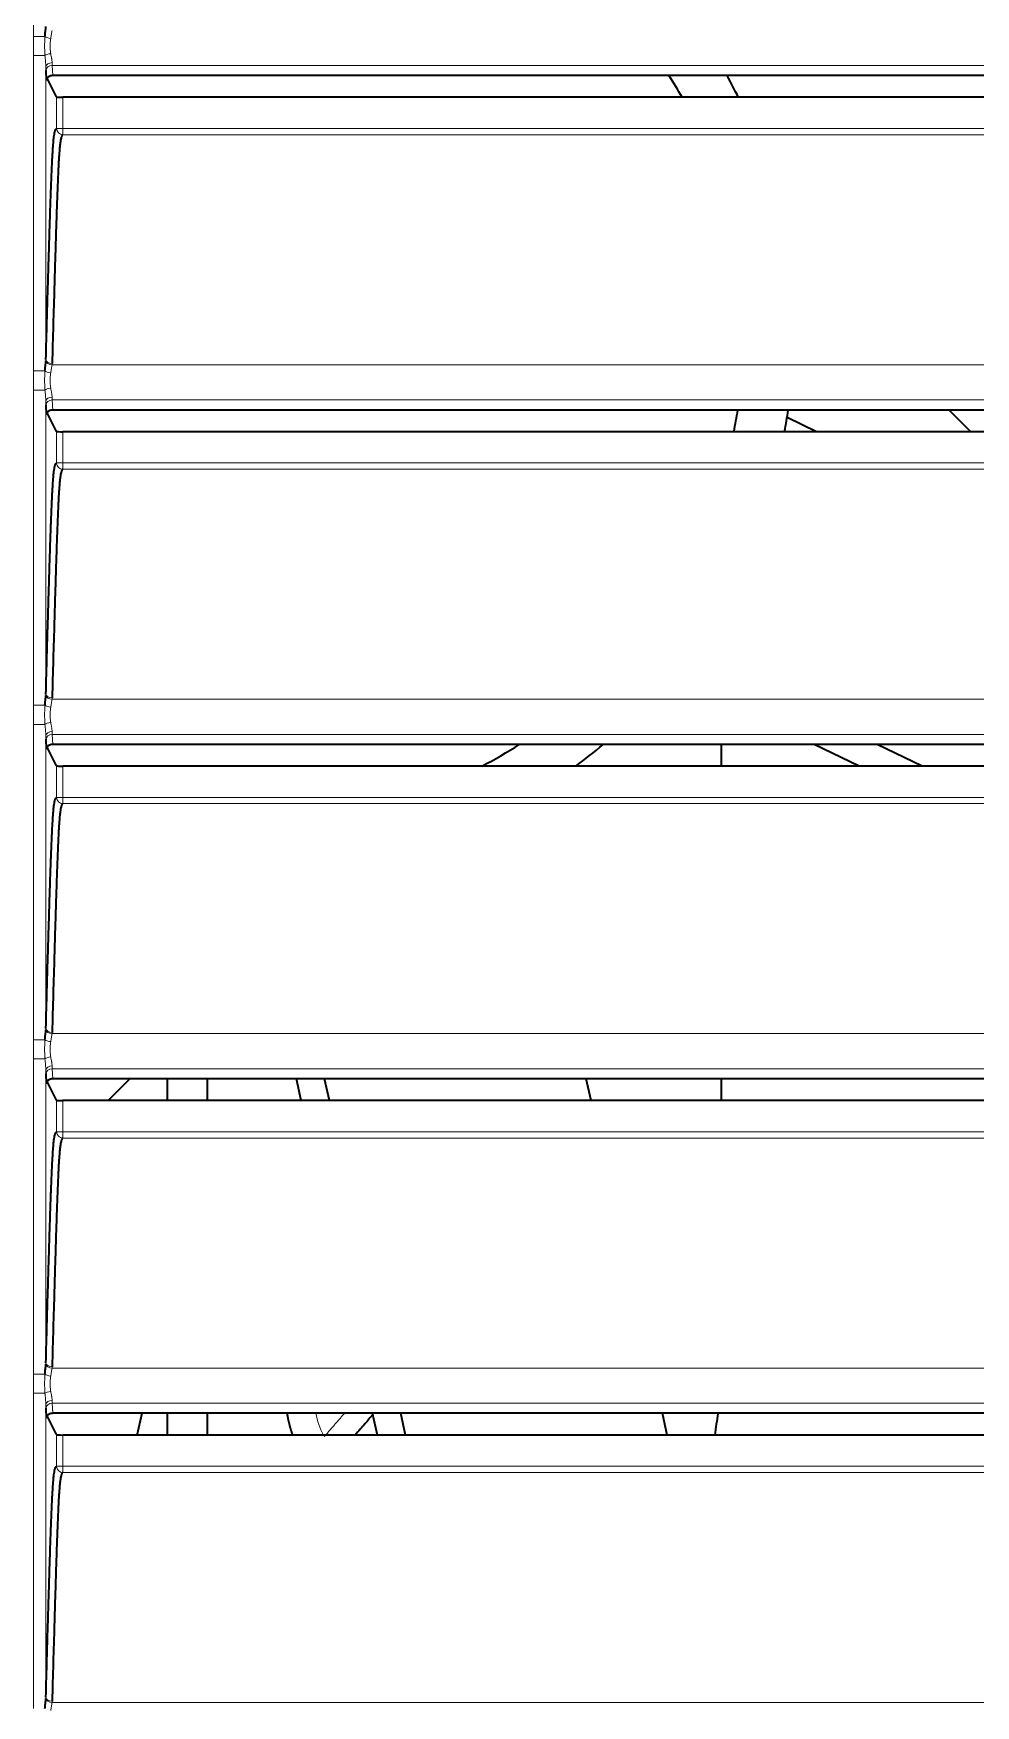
# Model space of a CAD drawing. Header units: inches. Extents: x -1096 to 3103, y -191 to 3207.
# Drawn here: x 679.4 to 717.2, y 1648.2 to 1715.2 of the extents above; entities that cross this region are included whole.
import ezdxf

# ---------------------------------------------------------------- set-up
doc = ezdxf.new("R2010")
doc.units = ezdxf.units.IN

msp = doc.modelspace()

# ---------------------------------------------------------------- linework, layer by layer
at = {"lineweight": 13}
for p, q in [((679.385, 1715.079), (679.385, 1727.713)), ((679.385, 1715.079), (679.848, 1715.079)), ((679.385, 1714.313), (679.848, 1714.313)), ((679.385, 1701.679), (679.385, 1714.313)), ((679.884, 1713.864), (679.884, 1702.131)), ((680.14, 1713.915), (680.157, 1713.51)), ((737.596, 1713.915), (680.14, 1713.915)), ((680.313, 1711.389), (680.313, 1712.657)), ((680.563, 1712.641), (680.563, 1711.389)), ((680.313, 1711.389), (680.563, 1711.389)), ((680.563, 1711.139), (680.563, 1711.389)), ((680.563, 1711.389), (737.172, 1711.389)), ((737.172, 1711.139), (680.563, 1711.139)), ((680.132, 1701.923), (737.604, 1701.923)), ((679.385, 1701.679), (679.848, 1701.679)), ((679.385, 1700.913), (679.848, 1700.913)), ((679.385, 1688.279), (679.385, 1700.913)), ((679.884, 1700.464), (679.884, 1688.731)), ((680.14, 1700.515), (680.157, 1700.11)), ((737.596, 1700.515), (680.14, 1700.515)), ((680.313, 1697.989), (680.313, 1699.257)), ((680.563, 1699.241), (680.563, 1697.989)), ((680.313, 1697.989), (680.563, 1697.989)), ((680.563, 1697.739), (680.563, 1697.989)), ((680.563, 1697.989), (737.172, 1697.989)), ((737.172, 1697.739), (680.563, 1697.739)), ((680.132, 1688.523), (737.604, 1688.523)), ((679.385, 1688.279), (679.848, 1688.279)), ((679.385, 1687.513), (679.848, 1687.513)), ((679.385, 1674.879), (679.385, 1687.513)), ((679.884, 1687.064), (679.884, 1675.331)), ((680.14, 1687.115), (680.157, 1686.71)), ((737.596, 1687.115), (680.14, 1687.115)), ((680.313, 1684.589), (680.313, 1685.857)), ((680.563, 1685.841), (680.563, 1684.589)), ((680.313, 1684.589), (680.563, 1684.589)), ((680.563, 1684.339), (680.563, 1684.589)), ((680.563, 1684.589), (737.172, 1684.589)), ((737.172, 1684.339), (680.563, 1684.339)), ((680.132, 1675.123), (737.604, 1675.123)), ((679.385, 1674.879), (679.848, 1674.879)), ((679.385, 1674.113), (679.848, 1674.113)), ((679.385, 1661.479), (679.385, 1674.113)), ((679.884, 1673.664), (679.884, 1661.931)), ((680.14, 1673.715), (680.157, 1673.31)), ((737.596, 1673.715), (680.14, 1673.715)), ((680.313, 1671.189), (680.313, 1672.457)), ((680.563, 1672.441), (680.563, 1671.189)), ((680.313, 1671.189), (680.563, 1671.189)), ((680.563, 1671.189), (737.172, 1671.189)), ((680.563, 1670.939), (680.563, 1671.189)), ((737.172, 1670.939), (680.563, 1670.939)), ((680.132, 1661.723), (737.604, 1661.723)), ((679.385, 1661.479), (679.848, 1661.479)), ((679.385, 1660.713), (679.848, 1660.713)), ((679.385, 1648.079), (679.385, 1660.713)), ((679.884, 1660.264), (679.884, 1648.531)), ((680.14, 1660.315), (680.157, 1659.91)), ((737.596, 1660.315), (680.14, 1660.315)), ((680.313, 1657.789), (680.313, 1659.057)), ((680.563, 1659.041), (680.563, 1657.789)), ((680.313, 1657.789), (680.563, 1657.789)), ((680.563, 1657.539), (680.563, 1657.789)), ((680.563, 1657.789), (737.172, 1657.789)), ((737.172, 1657.539), (680.563, 1657.539)), ((680.132, 1648.323), (737.604, 1648.323))]:
    msp.add_line(p, q, dxfattribs=at)
at = {"lineweight": 35}
for p, q in [((679.907, 1713.319), (679.89, 1713.72)), ((680.313, 1712.657), (679.937, 1713.403)), ((737.578, 1713.51), (680.157, 1713.51)), ((737.172, 1712.641), (680.563, 1712.641)), ((679.907, 1699.919), (679.89, 1700.32)), ((680.313, 1699.257), (679.937, 1700.003)), ((737.578, 1700.11), (680.157, 1700.11)), ((710.784, 1699.24), (709.608, 1699.807)), ((716.981, 1699.24), (716.112, 1700.11)), ((737.172, 1699.241), (680.563, 1699.241)), ((679.907, 1686.519), (679.89, 1686.92)), ((680.313, 1685.857), (679.937, 1686.603)), ((737.578, 1686.71), (680.157, 1686.71)), ((706.968, 1686.71), (706.968, 1685.841)), ((712.503, 1685.841), (710.698, 1686.71)), ((715.031, 1685.841), (713.226, 1686.71)), ((737.172, 1685.841), (680.563, 1685.841)), ((679.907, 1673.119), (679.89, 1673.52)), ((680.313, 1672.457), (679.937, 1673.203)), ((737.578, 1673.31), (680.157, 1673.31)), ((682.38, 1672.44), (683.25, 1673.309)), ((684.768, 1672.44), (684.768, 1673.308)), ((686.368, 1672.44), (686.368, 1673.308)), ((690.128, 1672.441), (689.93, 1673.31)), ((691.253, 1672.44), (691.055, 1673.31)), ((701.747, 1672.44), (701.548, 1673.31)), ((706.968, 1673.311), (706.968, 1672.442)), ((737.172, 1672.441), (680.563, 1672.441)), ((679.907, 1659.719), (679.89, 1660.12)), ((680.313, 1659.057), (679.937, 1659.803)), ((737.578, 1659.91), (680.157, 1659.91)), ((683.549, 1659.041), (683.747, 1659.91)), ((684.768, 1659.039), (684.768, 1659.909)), ((686.368, 1659.039), (686.368, 1659.909)), ((693.187, 1659.041), (692.988, 1659.91)), ((694.312, 1659.041), (694.113, 1659.91)), ((704.805, 1659.041), (704.607, 1659.91)), ((737.172, 1659.041), (680.563, 1659.041))]:
    msp.add_line(p, q, dxfattribs=at)
for radius, start, end in [(19.5, 29.15438, 32.11875), (21.5, 26.21813, 28.83375), (19.5, 348.46313, 351.06188), (21.5, 349.55437, 351.9), (19.5, 297.48375, 302.58562), (21.5, 306.4275, 310.1625)]:
    msp.add_arc((688.368, 1703.141), radius, start, end, dxfattribs=at)
at = {"lineweight": 13}
msp.add_arc((694.018, 1660.575), 3.375, 191.36261, 207.03806, dxfattribs=at)
for centre, major_axis, ratio, start_param, end_param in [((680.079, 1715.079), (-0.248, 0.033), 0.303681, 0.408018, 1.610641), ((680.079, 1714.313), (-0.248, -0.033), 0.303681, 4.672545, 5.875168), ((680.134, 1713.864), (-0.25, -0.008), 0.665625, 4.69165, 6.236404), ((679.917, 1714.696), (0, 1.25), 0.034921, 2.299368, 2.466852), ((680.14, 1713.72), (-0.25, -0.011), 0.780579, 4.678329, 6.227322), ((680.167, 1714.696), (0, 1), 0.043651, 2.299368, 2.466852), ((680.563, 1711.389), (-0.066, 0.241), 0.999345, 1.301791, 2.872251), ((680.132, 1702.079), (-0.249, 0.018), 0.625593, 0.115951, 1.616349), ((680.134, 1702.131), (-0.25, 0.007), 0.626591, 0.044795, 1.588394), ((680.079, 1701.679), (-0.248, 0.033), 0.303681, 0.408018, 1.610641), ((680.079, 1700.913), (-0.248, -0.033), 0.303681, 4.672545, 5.875168), ((680.134, 1700.464), (-0.25, -0.008), 0.665625, 4.69165, 6.236404), ((679.917, 1701.296), (0, 1.25), 0.034921, 2.299368, 2.466852), ((680.14, 1700.32), (-0.25, -0.011), 0.780579, 4.678329, 6.227322), ((680.167, 1701.296), (0, 1), 0.043651, 2.299368, 2.466852), ((680.563, 1697.989), (-0.066, 0.241), 0.999345, 1.301791, 2.872251), ((680.132, 1688.679), (-0.249, 0.018), 0.625593, 0.115951, 1.616349), ((680.134, 1688.731), (-0.25, 0.007), 0.626591, 0.044795, 1.588394), ((680.079, 1688.279), (-0.248, 0.033), 0.303681, 0.408018, 1.610641), ((680.079, 1687.513), (-0.248, -0.033), 0.303681, 4.672545, 5.875168), ((680.134, 1687.064), (-0.25, -0.008), 0.665625, 4.69165, 6.236404), ((679.917, 1687.896), (0, 1.25), 0.034921, 2.299368, 2.466852), ((680.14, 1686.92), (-0.25, -0.011), 0.780579, 4.678329, 6.227322), ((680.167, 1687.896), (0, 1), 0.043651, 2.299368, 2.466852), ((680.563, 1684.589), (-0.066, 0.241), 0.999345, 1.301791, 2.872251), ((680.132, 1675.279), (-0.249, 0.018), 0.625593, 0.115951, 1.616349), ((680.134, 1675.331), (-0.25, 0.007), 0.626591, 0.044795, 1.588394), ((680.079, 1674.879), (-0.248, 0.033), 0.303681, 0.408018, 1.610641), ((680.079, 1674.113), (-0.248, -0.033), 0.303681, 4.672545, 5.875168), ((680.134, 1673.664), (-0.25, -0.008), 0.665625, 4.69165, 6.236404), ((679.917, 1674.496), (0, 1.25), 0.034921, 2.299368, 2.466852), ((680.14, 1673.52), (-0.25, -0.011), 0.780579, 4.678329, 6.227322), ((680.167, 1674.496), (0, 1), 0.043651, 2.299368, 2.466852), ((680.563, 1671.189), (-0.066, 0.241), 0.999345, 1.301791, 2.872251), ((680.132, 1661.879), (-0.249, 0.018), 0.625593, 0.115951, 1.616349), ((680.134, 1661.931), (-0.25, 0.007), 0.626591, 0.044795, 1.588394), ((680.079, 1661.479), (-0.248, 0.033), 0.303681, 0.408018, 1.610641), ((680.079, 1660.713), (-0.248, -0.033), 0.303681, 4.672545, 5.875168), ((680.134, 1660.264), (-0.25, -0.008), 0.665625, 4.69165, 6.236404), ((679.917, 1661.096), (0, 1.25), 0.034921, 2.299368, 2.466852), ((680.14, 1660.12), (-0.25, -0.011), 0.780579, 4.678329, 6.227322), ((680.167, 1661.096), (0, 1), 0.043651, 2.299368, 2.466852), ((680.563, 1657.789), (-0.066, 0.241), 0.999345, 1.301791, 2.872251), ((680.132, 1648.479), (-0.249, 0.018), 0.625593, 0.115951, 1.616349), ((680.134, 1648.531), (-0.25, 0.007), 0.626591, 0.044795, 1.588394)]:
    msp.add_ellipse(centre, major_axis=major_axis, ratio=ratio, start_param=start_param, end_param=end_param, dxfattribs=at)
at = {"lineweight": 35}
for centre in [(680.563, 1712.658), (680.563, 1699.258), (680.563, 1685.858), (680.563, 1672.458), (680.563, 1659.058)]:
    msp.add_ellipse(centre, major_axis=(0.25, 0), ratio=0.06935, start_param=3.176499, end_param=4.712389, dxfattribs=at)
for points, knots in [([(679.848, 1715.079), (679.851, 1715.113), (679.854, 1715.148), (679.861, 1715.217), (679.864, 1715.251), (679.871, 1715.317), (679.874, 1715.35), (679.879, 1715.416), (679.881, 1715.448), (679.883, 1715.479)], [0, 0, 0, 0, 0.25, 0.25, 0.5, 0.5, 0.75, 0.75, 1, 1, 1, 1]), ([(680.157, 1713.51), (680.141, 1713.51), (680.125, 1713.509), (680.101, 1713.505), (680.094, 1713.503), (680.078, 1713.5), (680.07, 1713.498), (680.048, 1713.491), (680.034, 1713.485), (680.007, 1713.471), (679.994, 1713.463), (679.971, 1713.445), (679.961, 1713.436), (679.947, 1713.42), (679.943, 1713.415), (679.935, 1713.404), (679.931, 1713.398), (679.922, 1713.381), (679.917, 1713.369), (679.91, 1713.344), (679.908, 1713.332), (679.907, 1713.319)], [0, 0, 0, 0, 0.125, 0.125, 0.1875, 0.1875, 0.25, 0.25, 0.375, 0.375, 0.5, 0.5, 0.625, 0.625, 0.6875, 0.6875, 0.75, 0.75, 0.875, 0.875, 1, 1, 1, 1]), ([(679.884, 1702.131), (679.899, 1702.653), (679.914, 1703.175), (679.936, 1703.953), (679.943, 1704.213), (679.958, 1704.73), (679.966, 1704.988), (679.981, 1705.502), (679.988, 1705.758), (680.004, 1706.268), (680.011, 1706.522), (680.027, 1707.026), (680.034, 1707.276), (680.05, 1707.772), (680.058, 1708.018), (680.07, 1708.38), (680.074, 1708.5), (680.081, 1708.678), (680.083, 1708.737), (680.087, 1708.855), (680.089, 1708.913), (680.095, 1709.086), (680.104, 1709.313), (680.113, 1709.531), (680.126, 1709.849), (680.136, 1710.049), (680.151, 1710.323), (680.156, 1710.41), (680.162, 1710.512), (680.163, 1710.532), (680.166, 1710.571), (680.17, 1710.629), (680.174, 1710.683), (680.182, 1710.786), (680.187, 1710.848), (680.198, 1710.96), (680.204, 1711.01), (680.22, 1711.142), (680.232, 1711.206), (680.246, 1711.267), (680.249, 1711.278), (680.255, 1711.298), (680.258, 1711.307), (680.266, 1711.332), (680.272, 1711.345), (680.284, 1711.366), (680.29, 1711.373), (680.301, 1711.384), (680.307, 1711.388), (680.313, 1711.389)], [0, 0, 0, 0, 0.125, 0.125, 0.1875, 0.1875, 0.25, 0.25, 0.3125, 0.3125, 0.375, 0.375, 0.4375, 0.4375, 0.5, 0.5, 0.53125, 0.53125, 0.546875, 0.546875, 0.5625, 0.5625, 0.59375, 0.625, 0.625, 0.6875, 0.6875, 0.71875, 0.71875, 0.726563, 0.726563, 0.734375, 0.75, 0.75, 0.78125, 0.78125, 0.8125, 0.8125, 0.875, 0.875, 0.890625, 0.890625, 0.90625, 0.90625, 0.9375, 0.9375, 0.96875, 0.96875, 1, 1, 1, 1]), ([(680.563, 1711.139), (680.557, 1711.138), (680.551, 1711.135), (680.54, 1711.124), (680.534, 1711.116), (680.522, 1711.096), (680.516, 1711.083), (680.507, 1711.059), (680.505, 1711.05), (680.499, 1711.03), (680.496, 1711.019), (680.481, 1710.959), (680.47, 1710.895), (680.453, 1710.764), (680.447, 1710.714), (680.436, 1710.603), (680.43, 1710.54), (680.422, 1710.437), (680.419, 1710.401), (680.415, 1710.344), (680.414, 1710.325), (680.411, 1710.286), (680.41, 1710.265), (680.404, 1710.163), (680.398, 1710.077), (680.388, 1709.895), (680.384, 1709.799), (680.374, 1709.601), (680.365, 1709.396), (680.356, 1709.18), (680.347, 1708.959), (680.343, 1708.847), (680.335, 1708.618), (680.331, 1708.502), (680.322, 1708.267), (680.318, 1708.149), (680.306, 1707.79), (680.298, 1707.547), (680.283, 1707.057), (680.275, 1706.809), (680.26, 1706.31), (680.252, 1706.06), (680.237, 1705.556), (680.23, 1705.303), (680.207, 1704.541), (680.193, 1704.03), (680.163, 1703.005), (680.149, 1702.49), (680.134, 1701.974)], [0, 0, 0, 0, 0.03125, 0.03125, 0.0625, 0.0625, 0.09375, 0.09375, 0.109375, 0.109375, 0.125, 0.125, 0.1875, 0.1875, 0.21875, 0.21875, 0.25, 0.25, 0.265625, 0.265625, 0.273437, 0.273437, 0.28125, 0.28125, 0.3125, 0.3125, 0.34375, 0.34375, 0.375, 0.40625, 0.40625, 0.4375, 0.4375, 0.46875, 0.46875, 0.5, 0.5, 0.5625, 0.5625, 0.625, 0.625, 0.6875, 0.6875, 0.75, 0.75, 0.875, 0.875, 1, 1, 1, 1]), ([(679.848, 1701.679), (679.851, 1701.713), (679.854, 1701.748), (679.861, 1701.817), (679.864, 1701.851), (679.871, 1701.917), (679.874, 1701.95), (679.879, 1702.016), (679.881, 1702.048), (679.883, 1702.079)], [0, 0, 0, 0, 0.25, 0.25, 0.5, 0.5, 0.75, 0.75, 1, 1, 1, 1]), ([(680.157, 1700.11), (680.141, 1700.11), (680.125, 1700.109), (680.101, 1700.105), (680.094, 1700.103), (680.078, 1700.1), (680.07, 1700.098), (680.048, 1700.091), (680.034, 1700.085), (680.007, 1700.071), (679.994, 1700.063), (679.971, 1700.045), (679.961, 1700.036), (679.947, 1700.02), (679.943, 1700.015), (679.935, 1700.004), (679.931, 1699.998), (679.922, 1699.981), (679.917, 1699.969), (679.91, 1699.944), (679.908, 1699.932), (679.907, 1699.919)], [0, 0, 0, 0, 0.125, 0.125, 0.1875, 0.1875, 0.25, 0.25, 0.375, 0.375, 0.5, 0.5, 0.625, 0.625, 0.6875, 0.6875, 0.75, 0.75, 0.875, 0.875, 1, 1, 1, 1]), ([(679.884, 1688.731), (679.899, 1689.253), (679.914, 1689.775), (679.936, 1690.553), (679.943, 1690.813), (679.958, 1691.33), (679.966, 1691.588), (679.981, 1692.102), (679.988, 1692.358), (680.004, 1692.868), (680.011, 1693.122), (680.027, 1693.626), (680.034, 1693.876), (680.05, 1694.372), (680.058, 1694.618), (680.07, 1694.98), (680.074, 1695.1), (680.081, 1695.278), (680.083, 1695.337), (680.087, 1695.455), (680.089, 1695.513), (680.095, 1695.686), (680.104, 1695.913), (680.113, 1696.131), (680.126, 1696.449), (680.136, 1696.649), (680.151, 1696.923), (680.156, 1697.01), (680.162, 1697.112), (680.163, 1697.132), (680.166, 1697.171), (680.17, 1697.229), (680.174, 1697.283), (680.182, 1697.386), (680.187, 1697.448), (680.198, 1697.56), (680.204, 1697.61), (680.22, 1697.742), (680.232, 1697.806), (680.246, 1697.867), (680.249, 1697.878), (680.255, 1697.898), (680.258, 1697.907), (680.266, 1697.932), (680.272, 1697.945), (680.284, 1697.966), (680.29, 1697.973), (680.301, 1697.984), (680.307, 1697.988), (680.313, 1697.989)], [0, 0, 0, 0, 0.125, 0.125, 0.1875, 0.1875, 0.25, 0.25, 0.3125, 0.3125, 0.375, 0.375, 0.4375, 0.4375, 0.5, 0.5, 0.53125, 0.53125, 0.546875, 0.546875, 0.5625, 0.5625, 0.59375, 0.625, 0.625, 0.6875, 0.6875, 0.71875, 0.71875, 0.726563, 0.726563, 0.734375, 0.75, 0.75, 0.78125, 0.78125, 0.8125, 0.8125, 0.875, 0.875, 0.890625, 0.890625, 0.90625, 0.90625, 0.9375, 0.9375, 0.96875, 0.96875, 1, 1, 1, 1]), ([(680.563, 1697.739), (680.557, 1697.738), (680.551, 1697.735), (680.54, 1697.724), (680.534, 1697.716), (680.522, 1697.696), (680.516, 1697.683), (680.507, 1697.659), (680.505, 1697.65), (680.499, 1697.63), (680.496, 1697.619), (680.481, 1697.559), (680.47, 1697.495), (680.453, 1697.364), (680.447, 1697.314), (680.436, 1697.203), (680.43, 1697.14), (680.422, 1697.037), (680.419, 1697.001), (680.415, 1696.944), (680.414, 1696.925), (680.411, 1696.886), (680.41, 1696.865), (680.404, 1696.763), (680.398, 1696.677), (680.388, 1696.495), (680.384, 1696.399), (680.374, 1696.201), (680.365, 1695.996), (680.356, 1695.78), (680.347, 1695.559), (680.343, 1695.447), (680.335, 1695.218), (680.331, 1695.102), (680.322, 1694.867), (680.318, 1694.749), (680.306, 1694.39), (680.298, 1694.147), (680.283, 1693.657), (680.275, 1693.409), (680.26, 1692.91), (680.252, 1692.66), (680.237, 1692.156), (680.23, 1691.903), (680.207, 1691.141), (680.193, 1690.63), (680.163, 1689.605), (680.149, 1689.09), (680.134, 1688.574)], [0, 0, 0, 0, 0.03125, 0.03125, 0.0625, 0.0625, 0.09375, 0.09375, 0.109375, 0.109375, 0.125, 0.125, 0.1875, 0.1875, 0.21875, 0.21875, 0.25, 0.25, 0.265625, 0.265625, 0.273438, 0.273438, 0.28125, 0.28125, 0.3125, 0.3125, 0.34375, 0.34375, 0.375, 0.40625, 0.40625, 0.4375, 0.4375, 0.46875, 0.46875, 0.5, 0.5, 0.5625, 0.5625, 0.625, 0.625, 0.6875, 0.6875, 0.75, 0.75, 0.875, 0.875, 1, 1, 1, 1]), ([(679.848, 1688.279), (679.851, 1688.313), (679.854, 1688.348), (679.861, 1688.417), (679.864, 1688.451), (679.871, 1688.517), (679.874, 1688.55), (679.879, 1688.616), (679.881, 1688.648), (679.883, 1688.679)], [0, 0, 0, 0, 0.25, 0.25, 0.5, 0.5, 0.75, 0.75, 1, 1, 1, 1]), ([(680.157, 1686.71), (680.141, 1686.71), (680.125, 1686.709), (680.101, 1686.705), (680.094, 1686.703), (680.078, 1686.7), (680.07, 1686.698), (680.048, 1686.691), (680.034, 1686.685), (680.007, 1686.671), (679.994, 1686.663), (679.971, 1686.645), (679.961, 1686.636), (679.947, 1686.62), (679.943, 1686.615), (679.935, 1686.604), (679.931, 1686.598), (679.922, 1686.581), (679.917, 1686.569), (679.91, 1686.544), (679.908, 1686.532), (679.907, 1686.519)], [0, 0, 0, 0, 0.125, 0.125, 0.1875, 0.1875, 0.25, 0.25, 0.375, 0.375, 0.5, 0.5, 0.625, 0.625, 0.6875, 0.6875, 0.75, 0.75, 0.875, 0.875, 1, 1, 1, 1]), ([(679.884, 1675.331), (679.899, 1675.853), (679.914, 1676.375), (679.936, 1677.153), (679.943, 1677.413), (679.958, 1677.93), (679.966, 1678.188), (679.981, 1678.702), (679.988, 1678.958), (680.004, 1679.468), (680.011, 1679.722), (680.027, 1680.226), (680.034, 1680.476), (680.05, 1680.972), (680.058, 1681.218), (680.07, 1681.58), (680.074, 1681.7), (680.081, 1681.878), (680.083, 1681.937), (680.087, 1682.055), (680.089, 1682.113), (680.095, 1682.286), (680.104, 1682.513), (680.113, 1682.731), (680.126, 1683.049), (680.136, 1683.249), (680.151, 1683.523), (680.156, 1683.61), (680.162, 1683.712), (680.163, 1683.732), (680.166, 1683.771), (680.17, 1683.829), (680.174, 1683.883), (680.182, 1683.986), (680.187, 1684.048), (680.198, 1684.16), (680.204, 1684.21), (680.22, 1684.342), (680.232, 1684.406), (680.246, 1684.467), (680.249, 1684.478), (680.255, 1684.498), (680.258, 1684.507), (680.266, 1684.532), (680.272, 1684.545), (680.284, 1684.566), (680.29, 1684.573), (680.301, 1684.584), (680.307, 1684.588), (680.313, 1684.589)], [0, 0, 0, 0, 0.125, 0.125, 0.1875, 0.1875, 0.25, 0.25, 0.3125, 0.3125, 0.375, 0.375, 0.4375, 0.4375, 0.5, 0.5, 0.53125, 0.53125, 0.546875, 0.546875, 0.5625, 0.5625, 0.59375, 0.625, 0.625, 0.6875, 0.6875, 0.71875, 0.71875, 0.726562, 0.726562, 0.734375, 0.75, 0.75, 0.78125, 0.78125, 0.8125, 0.8125, 0.875, 0.875, 0.890625, 0.890625, 0.90625, 0.90625, 0.9375, 0.9375, 0.96875, 0.96875, 1, 1, 1, 1]), ([(680.563, 1684.339), (680.557, 1684.338), (680.551, 1684.335), (680.54, 1684.324), (680.534, 1684.316), (680.522, 1684.296), (680.516, 1684.283), (680.507, 1684.259), (680.505, 1684.25), (680.499, 1684.23), (680.496, 1684.219), (680.481, 1684.159), (680.47, 1684.095), (680.453, 1683.964), (680.447, 1683.914), (680.436, 1683.803), (680.43, 1683.74), (680.422, 1683.637), (680.419, 1683.601), (680.415, 1683.544), (680.414, 1683.525), (680.411, 1683.486), (680.41, 1683.465), (680.404, 1683.363), (680.398, 1683.277), (680.388, 1683.095), (680.384, 1682.999), (680.374, 1682.801), (680.365, 1682.596), (680.356, 1682.38), (680.347, 1682.159), (680.343, 1682.047), (680.335, 1681.818), (680.331, 1681.702), (680.322, 1681.467), (680.318, 1681.349), (680.306, 1680.99), (680.298, 1680.747), (680.283, 1680.257), (680.275, 1680.009), (680.26, 1679.51), (680.252, 1679.26), (680.237, 1678.756), (680.23, 1678.503), (680.207, 1677.741), (680.193, 1677.23), (680.163, 1676.205), (680.149, 1675.69), (680.134, 1675.174)], [0, 0, 0, 0, 0.03125, 0.03125, 0.0625, 0.0625, 0.09375, 0.09375, 0.109375, 0.109375, 0.125, 0.125, 0.1875, 0.1875, 0.21875, 0.21875, 0.25, 0.25, 0.265625, 0.265625, 0.273438, 0.273438, 0.28125, 0.28125, 0.3125, 0.3125, 0.34375, 0.34375, 0.375, 0.40625, 0.40625, 0.4375, 0.4375, 0.46875, 0.46875, 0.5, 0.5, 0.5625, 0.5625, 0.625, 0.625, 0.6875, 0.6875, 0.75, 0.75, 0.875, 0.875, 1, 1, 1, 1]), ([(679.848, 1674.879), (679.851, 1674.913), (679.854, 1674.948), (679.861, 1675.017), (679.864, 1675.051), (679.871, 1675.117), (679.874, 1675.15), (679.879, 1675.216), (679.881, 1675.248), (679.883, 1675.279)], [0, 0, 0, 0, 0.25, 0.25, 0.5, 0.5, 0.75, 0.75, 1, 1, 1, 1]), ([(680.157, 1673.31), (680.141, 1673.31), (680.125, 1673.309), (680.101, 1673.305), (680.094, 1673.303), (680.078, 1673.3), (680.07, 1673.298), (680.048, 1673.291), (680.034, 1673.285), (680.007, 1673.271), (679.994, 1673.263), (679.971, 1673.245), (679.961, 1673.236), (679.947, 1673.22), (679.943, 1673.215), (679.935, 1673.204), (679.931, 1673.198), (679.922, 1673.181), (679.917, 1673.169), (679.91, 1673.144), (679.908, 1673.132), (679.907, 1673.119)], [0, 0, 0, 0, 0.125, 0.125, 0.1875, 0.1875, 0.25, 0.25, 0.375, 0.375, 0.5, 0.5, 0.625, 0.625, 0.6875, 0.6875, 0.75, 0.75, 0.875, 0.875, 1, 1, 1, 1]), ([(679.884, 1661.931), (679.899, 1662.453), (679.914, 1662.975), (679.936, 1663.753), (679.943, 1664.013), (679.958, 1664.53), (679.966, 1664.788), (679.981, 1665.302), (679.988, 1665.558), (680.004, 1666.068), (680.011, 1666.322), (680.027, 1666.826), (680.034, 1667.076), (680.05, 1667.572), (680.058, 1667.818), (680.07, 1668.18), (680.074, 1668.3), (680.081, 1668.478), (680.083, 1668.537), (680.087, 1668.655), (680.089, 1668.713), (680.095, 1668.886), (680.104, 1669.113), (680.113, 1669.331), (680.126, 1669.649), (680.136, 1669.849), (680.151, 1670.123), (680.156, 1670.21), (680.162, 1670.312), (680.163, 1670.332), (680.166, 1670.371), (680.17, 1670.429), (680.174, 1670.483), (680.182, 1670.586), (680.187, 1670.648), (680.198, 1670.76), (680.204, 1670.81), (680.22, 1670.942), (680.232, 1671.006), (680.246, 1671.067), (680.249, 1671.078), (680.255, 1671.098), (680.258, 1671.107), (680.266, 1671.132), (680.272, 1671.145), (680.284, 1671.166), (680.29, 1671.173), (680.301, 1671.184), (680.307, 1671.188), (680.313, 1671.189)], [0, 0, 0, 0, 0.125, 0.125, 0.1875, 0.1875, 0.25, 0.25, 0.3125, 0.3125, 0.375, 0.375, 0.4375, 0.4375, 0.5, 0.5, 0.53125, 0.53125, 0.546875, 0.546875, 0.5625, 0.5625, 0.59375, 0.625, 0.625, 0.6875, 0.6875, 0.71875, 0.71875, 0.726563, 0.726563, 0.734375, 0.75, 0.75, 0.78125, 0.78125, 0.8125, 0.8125, 0.875, 0.875, 0.890625, 0.890625, 0.90625, 0.90625, 0.9375, 0.9375, 0.96875, 0.96875, 1, 1, 1, 1]), ([(680.563, 1670.939), (680.557, 1670.938), (680.551, 1670.935), (680.54, 1670.924), (680.534, 1670.916), (680.522, 1670.896), (680.516, 1670.883), (680.507, 1670.859), (680.505, 1670.85), (680.499, 1670.83), (680.496, 1670.819), (680.481, 1670.759), (680.47, 1670.695), (680.453, 1670.564), (680.447, 1670.514), (680.436, 1670.403), (680.43, 1670.34), (680.422, 1670.237), (680.419, 1670.201), (680.415, 1670.144), (680.414, 1670.125), (680.411, 1670.086), (680.41, 1670.065), (680.404, 1669.963), (680.398, 1669.877), (680.388, 1669.695), (680.384, 1669.599), (680.374, 1669.401), (680.365, 1669.196), (680.356, 1668.98), (680.347, 1668.759), (680.343, 1668.647), (680.335, 1668.418), (680.331, 1668.302), (680.322, 1668.067), (680.318, 1667.949), (680.306, 1667.59), (680.298, 1667.347), (680.283, 1666.857), (680.275, 1666.609), (680.26, 1666.11), (680.252, 1665.86), (680.237, 1665.356), (680.23, 1665.103), (680.207, 1664.341), (680.193, 1663.83), (680.163, 1662.805), (680.149, 1662.29), (680.134, 1661.774)], [0, 0, 0, 0, 0.03125, 0.03125, 0.0625, 0.0625, 0.09375, 0.09375, 0.109375, 0.109375, 0.125, 0.125, 0.1875, 0.1875, 0.21875, 0.21875, 0.25, 0.25, 0.265625, 0.265625, 0.273437, 0.273437, 0.28125, 0.28125, 0.3125, 0.3125, 0.34375, 0.34375, 0.375, 0.40625, 0.40625, 0.4375, 0.4375, 0.46875, 0.46875, 0.5, 0.5, 0.5625, 0.5625, 0.625, 0.625, 0.6875, 0.6875, 0.75, 0.75, 0.875, 0.875, 1, 1, 1, 1]), ([(679.848, 1661.479), (679.851, 1661.513), (679.854, 1661.548), (679.861, 1661.617), (679.864, 1661.651), (679.871, 1661.717), (679.874, 1661.75), (679.879, 1661.816), (679.881, 1661.848), (679.883, 1661.879)], [0, 0, 0, 0, 0.25, 0.25, 0.5, 0.5, 0.75, 0.75, 1, 1, 1, 1]), ([(680.157, 1659.91), (680.141, 1659.91), (680.125, 1659.909), (680.101, 1659.905), (680.094, 1659.903), (680.078, 1659.9), (680.07, 1659.898), (680.048, 1659.891), (680.034, 1659.885), (680.007, 1659.871), (679.994, 1659.863), (679.971, 1659.845), (679.961, 1659.836), (679.947, 1659.82), (679.943, 1659.815), (679.935, 1659.804), (679.931, 1659.798), (679.922, 1659.781), (679.917, 1659.769), (679.91, 1659.744), (679.908, 1659.732), (679.907, 1659.719)], [0, 0, 0, 0, 0.125, 0.125, 0.1875, 0.1875, 0.25, 0.25, 0.375, 0.375, 0.5, 0.5, 0.625, 0.625, 0.6875, 0.6875, 0.75, 0.75, 0.875, 0.875, 1, 1, 1, 1]), ([(693, 1659.859), (692.895, 1659.739), (692.79, 1659.618), (692.553, 1659.345), (692.42, 1659.193), (692.287, 1659.041)], [0, 0, 0, 0, 0.441562, 0.441562, 1, 1, 1, 1]), ([(679.884, 1648.531), (679.899, 1649.053), (679.914, 1649.575), (679.936, 1650.353), (679.943, 1650.613), (679.958, 1651.13), (679.966, 1651.388), (679.981, 1651.902), (679.988, 1652.158), (680.004, 1652.668), (680.011, 1652.922), (680.027, 1653.426), (680.034, 1653.676), (680.05, 1654.172), (680.058, 1654.418), (680.07, 1654.78), (680.074, 1654.9), (680.081, 1655.078), (680.083, 1655.137), (680.087, 1655.255), (680.089, 1655.313), (680.095, 1655.486), (680.104, 1655.713), (680.113, 1655.931), (680.126, 1656.249), (680.136, 1656.449), (680.151, 1656.723), (680.156, 1656.81), (680.162, 1656.912), (680.163, 1656.932), (680.166, 1656.971), (680.17, 1657.029), (680.174, 1657.083), (680.182, 1657.186), (680.187, 1657.248), (680.198, 1657.36), (680.204, 1657.41), (680.22, 1657.542), (680.232, 1657.606), (680.246, 1657.667), (680.249, 1657.678), (680.255, 1657.698), (680.258, 1657.707), (680.266, 1657.732), (680.272, 1657.745), (680.284, 1657.766), (680.29, 1657.773), (680.301, 1657.784), (680.307, 1657.788), (680.313, 1657.789)], [0, 0, 0, 0, 0.125, 0.125, 0.1875, 0.1875, 0.25, 0.25, 0.3125, 0.3125, 0.375, 0.375, 0.4375, 0.4375, 0.5, 0.5, 0.53125, 0.53125, 0.546875, 0.546875, 0.5625, 0.5625, 0.59375, 0.625, 0.625, 0.6875, 0.6875, 0.71875, 0.71875, 0.726562, 0.726562, 0.734375, 0.75, 0.75, 0.78125, 0.78125, 0.8125, 0.8125, 0.875, 0.875, 0.890625, 0.890625, 0.90625, 0.90625, 0.9375, 0.9375, 0.96875, 0.96875, 1, 1, 1, 1]), ([(680.563, 1657.539), (680.557, 1657.538), (680.551, 1657.535), (680.54, 1657.524), (680.534, 1657.516), (680.522, 1657.496), (680.516, 1657.483), (680.507, 1657.459), (680.505, 1657.45), (680.499, 1657.43), (680.496, 1657.419), (680.481, 1657.359), (680.47, 1657.295), (680.453, 1657.164), (680.447, 1657.114), (680.436, 1657.003), (680.43, 1656.94), (680.422, 1656.837), (680.419, 1656.801), (680.415, 1656.744), (680.414, 1656.725), (680.411, 1656.686), (680.41, 1656.665), (680.404, 1656.563), (680.398, 1656.477), (680.388, 1656.295), (680.384, 1656.199), (680.374, 1656.001), (680.365, 1655.796), (680.356, 1655.58), (680.347, 1655.359), (680.343, 1655.247), (680.335, 1655.018), (680.331, 1654.902), (680.322, 1654.667), (680.318, 1654.549), (680.306, 1654.19), (680.298, 1653.947), (680.283, 1653.457), (680.275, 1653.209), (680.26, 1652.71), (680.252, 1652.46), (680.237, 1651.956), (680.23, 1651.703), (680.207, 1650.941), (680.193, 1650.43), (680.163, 1649.405), (680.149, 1648.89), (680.134, 1648.374)], [0, 0, 0, 0, 0.03125, 0.03125, 0.0625, 0.0625, 0.09375, 0.09375, 0.109375, 0.109375, 0.125, 0.125, 0.1875, 0.1875, 0.21875, 0.21875, 0.25, 0.25, 0.265625, 0.265625, 0.273437, 0.273437, 0.28125, 0.28125, 0.3125, 0.3125, 0.34375, 0.34375, 0.375, 0.40625, 0.40625, 0.4375, 0.4375, 0.46875, 0.46875, 0.5, 0.5, 0.5625, 0.5625, 0.625, 0.625, 0.6875, 0.6875, 0.75, 0.75, 0.875, 0.875, 1, 1, 1, 1]), ([(679.848, 1648.079), (679.851, 1648.113), (679.854, 1648.148), (679.861, 1648.217), (679.864, 1648.251), (679.871, 1648.317), (679.874, 1648.35), (679.879, 1648.416), (679.881, 1648.448), (679.883, 1648.479)], [0, 0, 0, 0, 0.25, 0.25, 0.5, 0.5, 0.75, 0.75, 1, 1, 1, 1])]:
    msp.add_open_spline(points, degree=3, knots=knots, dxfattribs=at)
at = {"lineweight": 13}
for points, knots in [([(680.132, 1715.323), (680.127, 1715.274), (680.119, 1715.223), (680.104, 1715.143), (680.099, 1715.116), (680.089, 1715.06), (680.084, 1715.031), (680.079, 1715.002)], [0, 0, 0, 0, 0.5, 0.5, 0.75, 0.75, 1, 1, 1, 1]), ([(679.385, 1714.313), (679.385, 1714.377), (679.387, 1714.441), (679.389, 1714.568), (679.391, 1714.632), (679.391, 1714.76), (679.389, 1714.824), (679.387, 1714.951), (679.385, 1715.015), (679.385, 1715.079)], [0, 0, 0, 0, 0.25, 0.25, 0.5, 0.5, 0.75, 0.75, 1, 1, 1, 1]), ([(679.848, 1714.313), (679.845, 1714.345), (679.843, 1714.377), (679.84, 1714.44), (679.839, 1714.472), (679.836, 1714.567), (679.835, 1714.631), (679.835, 1714.727), (679.835, 1714.759), (679.836, 1714.824), (679.837, 1714.856), (679.839, 1714.92), (679.84, 1714.952), (679.843, 1715.015), (679.845, 1715.047), (679.848, 1715.079)], [0, 0, 0, 0, 0.125, 0.125, 0.25, 0.25, 0.5, 0.5, 0.625, 0.625, 0.75, 0.75, 0.875, 0.875, 1, 1, 1, 1]), ([(680.079, 1715.002), (680.075, 1714.977), (680.072, 1714.952), (680.066, 1714.902), (680.064, 1714.877), (680.061, 1714.826), (680.059, 1714.8), (680.058, 1714.748), (680.057, 1714.722), (680.057, 1714.643), (680.059, 1714.592), (680.064, 1714.515), (680.066, 1714.49), (680.072, 1714.44), (680.075, 1714.415), (680.079, 1714.39)], [0, 0, 0, 0, 0.125, 0.125, 0.25, 0.25, 0.375, 0.375, 0.5, 0.5, 0.75, 0.75, 0.875, 0.875, 1, 1, 1, 1]), ([(679.884, 1713.864), (679.884, 1713.899), (679.882, 1713.934), (679.877, 1714.008), (679.873, 1714.045), (679.863, 1714.157), (679.855, 1714.235), (679.848, 1714.313)], [0, 0, 0, 0, 0.25, 0.25, 0.5, 0.5, 1, 1, 1, 1]), ([(680.079, 1714.39), (680.09, 1714.324), (680.103, 1714.261), (680.116, 1714.185), (680.118, 1714.171), (680.123, 1714.141), (680.125, 1714.127), (680.131, 1714.084), (680.133, 1714.057), (680.134, 1714.03)], [0, 0, 0, 0, 0.5, 0.5, 0.625, 0.625, 0.75, 0.75, 1, 1, 1, 1]), ([(680.132, 1701.923), (680.127, 1701.874), (680.119, 1701.823), (680.104, 1701.743), (680.099, 1701.716), (680.089, 1701.66), (680.084, 1701.631), (680.079, 1701.602)], [0, 0, 0, 0, 0.5, 0.5, 0.75, 0.75, 1, 1, 1, 1]), ([(679.385, 1700.913), (679.385, 1700.977), (679.387, 1701.041), (679.389, 1701.168), (679.391, 1701.232), (679.391, 1701.36), (679.389, 1701.424), (679.387, 1701.551), (679.385, 1701.615), (679.385, 1701.679)], [0, 0, 0, 0, 0.25, 0.25, 0.5, 0.5, 0.75, 0.75, 1, 1, 1, 1]), ([(679.848, 1700.913), (679.845, 1700.945), (679.843, 1700.977), (679.84, 1701.04), (679.839, 1701.072), (679.836, 1701.167), (679.835, 1701.231), (679.835, 1701.327), (679.835, 1701.359), (679.836, 1701.424), (679.837, 1701.456), (679.839, 1701.52), (679.84, 1701.552), (679.843, 1701.615), (679.845, 1701.647), (679.848, 1701.679)], [0, 0, 0, 0, 0.125, 0.125, 0.25, 0.25, 0.5, 0.5, 0.625, 0.625, 0.75, 0.75, 0.875, 0.875, 1, 1, 1, 1]), ([(680.079, 1701.602), (680.075, 1701.577), (680.072, 1701.552), (680.066, 1701.502), (680.064, 1701.477), (680.061, 1701.426), (680.059, 1701.4), (680.058, 1701.348), (680.057, 1701.322), (680.057, 1701.243), (680.059, 1701.192), (680.064, 1701.115), (680.066, 1701.09), (680.072, 1701.04), (680.075, 1701.015), (680.079, 1700.99)], [0, 0, 0, 0, 0.125, 0.125, 0.25, 0.25, 0.375, 0.375, 0.5, 0.5, 0.75, 0.75, 0.875, 0.875, 1, 1, 1, 1]), ([(679.884, 1700.464), (679.884, 1700.499), (679.882, 1700.534), (679.877, 1700.608), (679.873, 1700.645), (679.863, 1700.757), (679.855, 1700.835), (679.848, 1700.913)], [0, 0, 0, 0, 0.25, 0.25, 0.5, 0.5, 1, 1, 1, 1]), ([(680.079, 1700.99), (680.09, 1700.924), (680.103, 1700.861), (680.116, 1700.785), (680.118, 1700.771), (680.123, 1700.741), (680.125, 1700.727), (680.131, 1700.684), (680.133, 1700.657), (680.134, 1700.63)], [0, 0, 0, 0, 0.5, 0.5, 0.625, 0.625, 0.75, 0.75, 1, 1, 1, 1]), ([(680.132, 1688.523), (680.127, 1688.474), (680.119, 1688.423), (680.104, 1688.343), (680.099, 1688.316), (680.089, 1688.26), (680.084, 1688.231), (680.079, 1688.202)], [0, 0, 0, 0, 0.5, 0.5, 0.75, 0.75, 1, 1, 1, 1]), ([(679.385, 1687.513), (679.385, 1687.577), (679.387, 1687.641), (679.389, 1687.768), (679.391, 1687.832), (679.391, 1687.96), (679.389, 1688.024), (679.387, 1688.151), (679.385, 1688.215), (679.385, 1688.279)], [0, 0, 0, 0, 0.25, 0.25, 0.5, 0.5, 0.75, 0.75, 1, 1, 1, 1]), ([(679.848, 1687.513), (679.845, 1687.545), (679.843, 1687.577), (679.84, 1687.64), (679.839, 1687.672), (679.836, 1687.767), (679.835, 1687.831), (679.835, 1687.927), (679.835, 1687.959), (679.836, 1688.024), (679.837, 1688.056), (679.839, 1688.12), (679.84, 1688.152), (679.843, 1688.215), (679.845, 1688.247), (679.848, 1688.279)], [0, 0, 0, 0, 0.125, 0.125, 0.25, 0.25, 0.5, 0.5, 0.625, 0.625, 0.75, 0.75, 0.875, 0.875, 1, 1, 1, 1]), ([(680.079, 1688.202), (680.075, 1688.177), (680.072, 1688.152), (680.066, 1688.102), (680.064, 1688.077), (680.061, 1688.026), (680.059, 1688), (680.058, 1687.948), (680.057, 1687.922), (680.057, 1687.843), (680.059, 1687.792), (680.064, 1687.715), (680.066, 1687.69), (680.072, 1687.64), (680.075, 1687.615), (680.079, 1687.59)], [0, 0, 0, 0, 0.125, 0.125, 0.25, 0.25, 0.375, 0.375, 0.5, 0.5, 0.75, 0.75, 0.875, 0.875, 1, 1, 1, 1]), ([(679.884, 1687.064), (679.884, 1687.099), (679.882, 1687.134), (679.877, 1687.208), (679.873, 1687.245), (679.863, 1687.357), (679.855, 1687.435), (679.848, 1687.513)], [0, 0, 0, 0, 0.25, 0.25, 0.5, 0.5, 1, 1, 1, 1]), ([(680.079, 1687.59), (680.09, 1687.524), (680.103, 1687.461), (680.116, 1687.385), (680.118, 1687.371), (680.123, 1687.341), (680.125, 1687.327), (680.131, 1687.284), (680.133, 1687.257), (680.134, 1687.23)], [0, 0, 0, 0, 0.5, 0.5, 0.625, 0.625, 0.75, 0.75, 1, 1, 1, 1]), ([(680.132, 1675.123), (680.127, 1675.074), (680.119, 1675.023), (680.104, 1674.943), (680.099, 1674.916), (680.089, 1674.86), (680.084, 1674.831), (680.079, 1674.802)], [0, 0, 0, 0, 0.5, 0.5, 0.75, 0.75, 1, 1, 1, 1]), ([(679.385, 1674.113), (679.385, 1674.177), (679.387, 1674.241), (679.389, 1674.368), (679.391, 1674.432), (679.391, 1674.56), (679.389, 1674.624), (679.387, 1674.751), (679.385, 1674.815), (679.385, 1674.879)], [0, 0, 0, 0, 0.25, 0.25, 0.5, 0.5, 0.75, 0.75, 1, 1, 1, 1]), ([(679.848, 1674.113), (679.845, 1674.145), (679.843, 1674.177), (679.84, 1674.24), (679.839, 1674.272), (679.836, 1674.367), (679.835, 1674.431), (679.835, 1674.527), (679.835, 1674.559), (679.836, 1674.624), (679.837, 1674.656), (679.839, 1674.72), (679.84, 1674.752), (679.843, 1674.815), (679.845, 1674.847), (679.848, 1674.879)], [0, 0, 0, 0, 0.125, 0.125, 0.25, 0.25, 0.5, 0.5, 0.625, 0.625, 0.75, 0.75, 0.875, 0.875, 1, 1, 1, 1]), ([(680.079, 1674.802), (680.075, 1674.777), (680.072, 1674.752), (680.066, 1674.702), (680.064, 1674.677), (680.061, 1674.626), (680.059, 1674.6), (680.058, 1674.548), (680.057, 1674.522), (680.057, 1674.443), (680.059, 1674.392), (680.064, 1674.315), (680.066, 1674.29), (680.072, 1674.24), (680.075, 1674.215), (680.079, 1674.19)], [0, 0, 0, 0, 0.125, 0.125, 0.25, 0.25, 0.375, 0.375, 0.5, 0.5, 0.75, 0.75, 0.875, 0.875, 1, 1, 1, 1]), ([(679.884, 1673.664), (679.884, 1673.699), (679.882, 1673.734), (679.877, 1673.808), (679.873, 1673.845), (679.863, 1673.957), (679.855, 1674.035), (679.848, 1674.113)], [0, 0, 0, 0, 0.25, 0.25, 0.5, 0.5, 1, 1, 1, 1]), ([(680.079, 1674.19), (680.09, 1674.124), (680.103, 1674.061), (680.116, 1673.985), (680.118, 1673.971), (680.123, 1673.941), (680.125, 1673.927), (680.131, 1673.884), (680.133, 1673.857), (680.134, 1673.83)], [0, 0, 0, 0, 0.5, 0.5, 0.625, 0.625, 0.75, 0.75, 1, 1, 1, 1]), ([(680.132, 1661.723), (680.127, 1661.674), (680.119, 1661.623), (680.104, 1661.543), (680.099, 1661.516), (680.089, 1661.46), (680.084, 1661.431), (680.079, 1661.402)], [0, 0, 0, 0, 0.5, 0.5, 0.75, 0.75, 1, 1, 1, 1]), ([(679.385, 1660.713), (679.385, 1660.777), (679.387, 1660.841), (679.389, 1660.968), (679.391, 1661.032), (679.391, 1661.16), (679.389, 1661.224), (679.387, 1661.351), (679.385, 1661.415), (679.385, 1661.479)], [0, 0, 0, 0, 0.25, 0.25, 0.5, 0.5, 0.75, 0.75, 1, 1, 1, 1]), ([(679.848, 1660.713), (679.845, 1660.745), (679.843, 1660.777), (679.84, 1660.84), (679.839, 1660.872), (679.836, 1660.967), (679.835, 1661.031), (679.835, 1661.127), (679.835, 1661.159), (679.836, 1661.224), (679.837, 1661.256), (679.839, 1661.32), (679.84, 1661.352), (679.843, 1661.415), (679.845, 1661.447), (679.848, 1661.479)], [0, 0, 0, 0, 0.125, 0.125, 0.25, 0.25, 0.5, 0.5, 0.625, 0.625, 0.75, 0.75, 0.875, 0.875, 1, 1, 1, 1]), ([(680.079, 1661.402), (680.075, 1661.377), (680.072, 1661.352), (680.066, 1661.302), (680.064, 1661.277), (680.061, 1661.226), (680.059, 1661.2), (680.058, 1661.148), (680.057, 1661.122), (680.057, 1661.043), (680.059, 1660.992), (680.064, 1660.915), (680.066, 1660.89), (680.072, 1660.84), (680.075, 1660.815), (680.079, 1660.79)], [0, 0, 0, 0, 0.125, 0.125, 0.25, 0.25, 0.375, 0.375, 0.5, 0.5, 0.75, 0.75, 0.875, 0.875, 1, 1, 1, 1]), ([(679.884, 1660.264), (679.884, 1660.299), (679.882, 1660.334), (679.877, 1660.408), (679.873, 1660.445), (679.863, 1660.557), (679.855, 1660.635), (679.848, 1660.713)], [0, 0, 0, 0, 0.25, 0.25, 0.5, 0.5, 1, 1, 1, 1]), ([(680.079, 1660.79), (680.09, 1660.724), (680.103, 1660.661), (680.116, 1660.585), (680.118, 1660.571), (680.123, 1660.541), (680.125, 1660.527), (680.131, 1660.484), (680.133, 1660.457), (680.134, 1660.43)], [0, 0, 0, 0, 0.5, 0.5, 0.625, 0.625, 0.75, 0.75, 1, 1, 1, 1]), ([(680.132, 1648.323), (680.127, 1648.274), (680.119, 1648.223), (680.104, 1648.143), (680.099, 1648.116), (680.089, 1648.06), (680.084, 1648.031), (680.079, 1648.002)], [0, 0, 0, 0, 0.5, 0.5, 0.75, 0.75, 1, 1, 1, 1])]:
    msp.add_open_spline(points, degree=3, knots=knots, dxfattribs=at)
for points, degree in [([(679.883, 1702.079), (679.884, 1702.096), (679.884, 1702.114), (679.884, 1702.131)], 3), ([(680.134, 1701.974), (680.134, 1701.957), (680.133, 1701.94), (680.132, 1701.923)], 3), ([(679.883, 1688.679), (679.884, 1688.696), (679.884, 1688.714), (679.884, 1688.731)], 3), ([(680.134, 1688.574), (680.134, 1688.557), (680.133, 1688.54), (680.132, 1688.523)], 3), ([(679.883, 1675.279), (679.884, 1675.296), (679.884, 1675.314), (679.884, 1675.331)], 3), ([(680.134, 1675.174), (680.134, 1675.157), (680.133, 1675.14), (680.132, 1675.123)], 3), ([(679.883, 1661.879), (679.884, 1661.896), (679.884, 1661.914), (679.884, 1661.931)], 3), ([(680.134, 1661.774), (680.134, 1661.757), (680.133, 1661.74), (680.132, 1661.723)], 3), ([(691.046, 1658.975), (691.86, 1659.91)], 1), ([(679.883, 1648.479), (679.884, 1648.496), (679.884, 1648.514), (679.884, 1648.531)], 3), ([(680.134, 1648.374), (680.134, 1648.357), (680.133, 1648.34), (680.132, 1648.323)], 3)]:
    msp.add_open_spline(points, degree=degree, dxfattribs=at)
at = {"lineweight": 35}
msp.add_rational_spline([(689.79, 1659.034), (689.687, 1659.316), (689.613, 1659.608), (689.568, 1659.907)], [0.987969947562, 0.976468364455, 0.968287001469, 0.963425858604], degree=3, dxfattribs=at)
msp.add_open_spline([(706.825, 1659.908), (706.792, 1659.618), (706.753, 1659.327), (706.709, 1659.038)], degree=3, dxfattribs=at)

doc.saveas('drawing.dxf')
